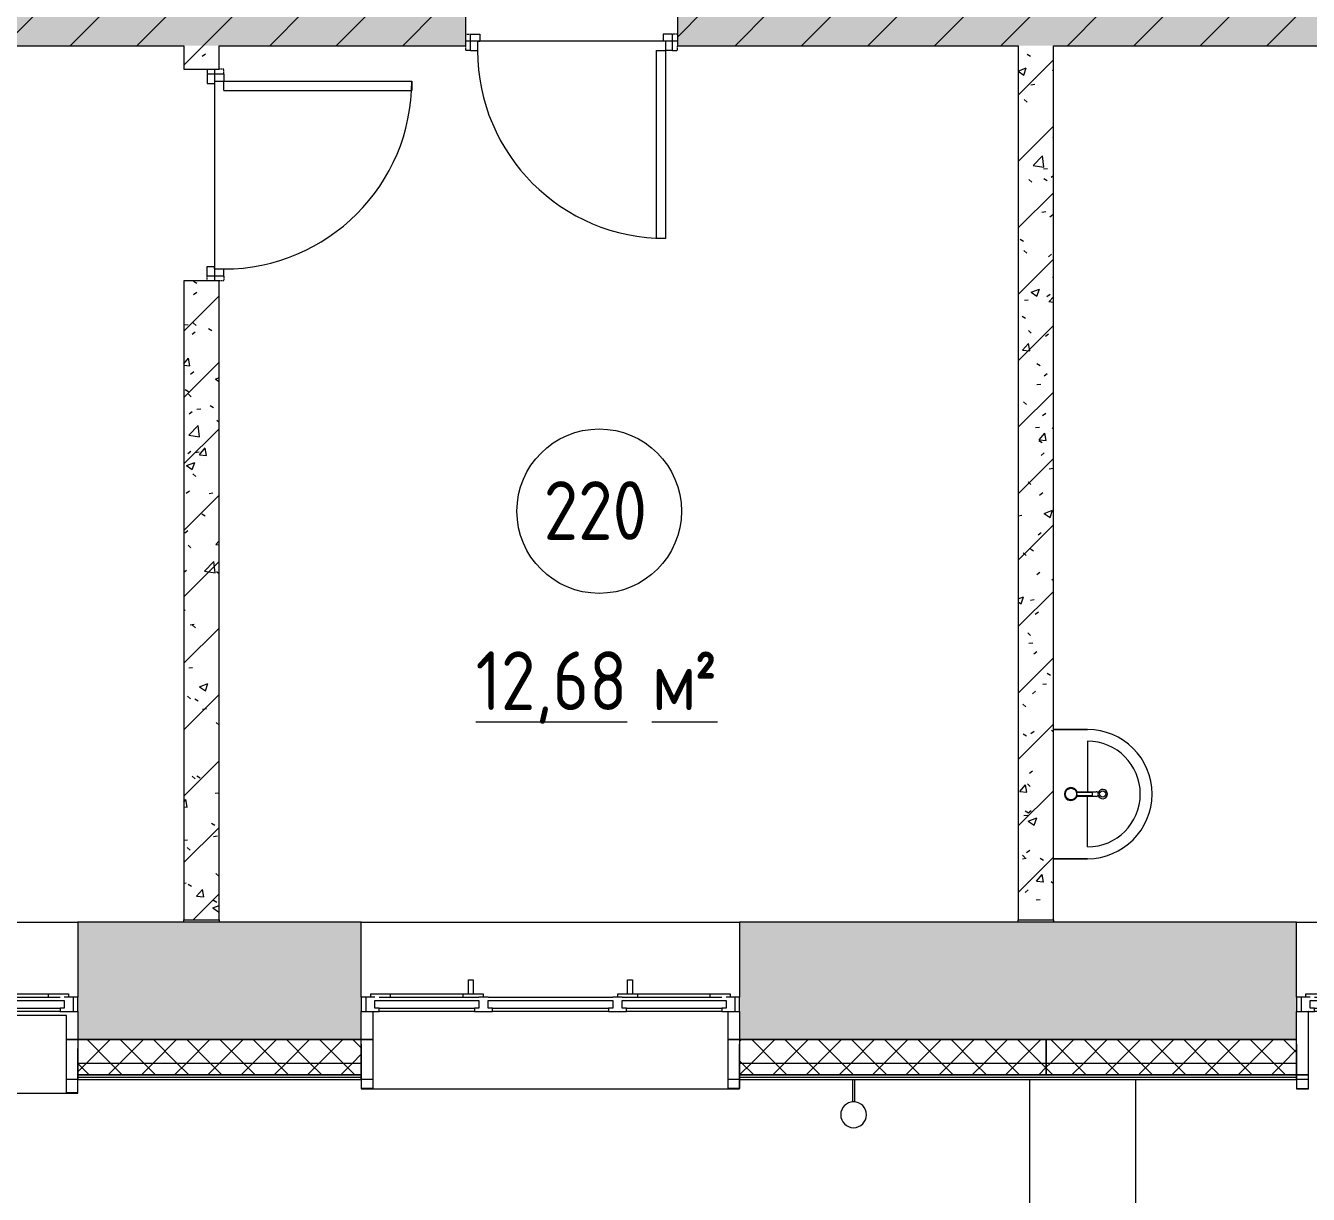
# Model space of a CAD drawing. Header units: millimetres. Extents: x -515342 to 330399, y -224905 to 507333.
# Drawn here: x -336964 to -331506, y 125185 to 130159 of the extents above; entities that cross this region are included whole.
import ezdxf

# ---------------------------------------------------------------- set-up
doc = ezdxf.new("R2010")
doc.units = ezdxf.units.MM
doc.linetypes.add('ASVP_Невидимые', pattern=[5, 3, -2])
doc.layers.get('0').update_dxf_attribs({"lineweight": 0})
for name, color, linetype, lineweight in [('_ Окна', 7, 'Continuous', 0), ('Витраж', 7, 'Continuous', 0), ('Двери', 7, 'Continuous', 0), ('Марки помещений', 7, 'Continuous', 0), ('Обобщенные модели', 7, 'Continuous', 0), ('Ограждение', 7, 'Continuous', 0), ('Окна', 7, 'Continuous', 0), ('Перекрытие', 7, 'Continuous', 0), ('Сантехника', 7, 'Continuous', 0), ('Стены внутренние', 7, 'Continuous', 0), ('Стены наружные', 7, 'Continuous', 0), ('Стены несущие', 7, 'Continuous', 0), ('Стены отделка', 7, 'Continuous', 0), ('Стены перегородки', 7, 'Continuous', 0), ('Стены штриховка', 7, 'Continuous', 0)]:
    doc.layers.add(name, color=color, linetype=linetype, lineweight=lineweight)
doc.styles.add('GOST Common_1', font='', dxfattribs={"width": 0.9, "height": 250})
doc.styles.add('GOST Common_2', font='', dxfattribs={"width": 0.9, "height": 250})
doc.styles.get('GOST Common_1').set_extended_font_data('GOST Common')
doc.styles.get('GOST Common_2').set_extended_font_data('GOST Common')
pattern_1 = [(45, (0, 0), (-70.71068, 70.71068), []), (135, (0, 0), (-70.71068, -70.71068), [])]
pattern_2 = [(45, (-374025.76, 123368.6), (-141.42136, 141.42136), [])]
pattern_3 = [(50, (-374025.76, 123368.6), (364.368, -31.8783), [38.1, -419.1]), (355, (-374025.76, 123368.6), (-70.4859, 382.1133), [30.48, -335.28]), (100.451, (-373995.4, 123365.95), (293.885, 350.2334), [32.38, -356.18]), (46.184, (-374025.76, 123470.2), (542.1585, -84.086), [57.15, -628.65]), (96.636, (-373980.6, 123463.2), (474.805, 494.8554), [48.57, -534.27]), (351.184, (-374025.76, 123470.2), (474.81, 494.85), [45.72, -502.92]), (21, (-373974.96, 123444.8), (303.2285, -204.5305), [38.1, -419.1]), (326, (-373974.96, 123444.8), (123.604, 368.376), [30.48, -335.28]), (71.451, (-373949.7, 123427.76), (426.834, 163.8427), [32.38, -356.18]), (37.5, (-374025.76, 123368.6), (6.17665, 169.11015), [16.764, -314.452, 16.764, -323.596, -336.55]), (37.5, (-374025.76, 123368.6), (6.17665, 169.11015), [-671.576, 16.764, -319.786]), (7.5, (-374025.76, 123368.6), (133.6389, 200.3615), [16.764, -177.292, 16.764, -306.832, -128.27]), (7.5, (-374025.76, 123368.6), (133.6389, 200.3615), [-517.652, 16.764, -111.506]), (327.5, (-374139.04, 123368.6), (271.18182, -11.45836), [16.764, -110.236, 16.764, -379.476, -525.78]), (327.5, (-374139.04, 123368.6), (271.18182, -11.45836), [-523.24, 16.764, -509.016]), (317.5, (-374189.84, 123368.6), (296.2585, 50.8528), [16.764, -148.336, 16.764, -246.38, -373.38]), (317.5, (-374189.84, 123368.6), (296.2585, 50.8528), [-428.244, 16.764, -356.616])]

# ---------------------------------------------------------------- blocks, each defined once
blk = doc.blocks.new('Окно_ПВХ_3Створки_1Фрамуга-верх - АР_Окно_ОП_1820_h_х1570_3ст2фр-в-9695280-О_АР_П_2__3_400_План 2 этажа')
at = {"layer": '_ Окна'}
for p, q in [((-729, 130), (-805, 130)), ((-805, 130), (-805, 70)), ((-785, 70), (-785, 130)), ((-747, 84), (-747, 116)), ((-747, 116), (-729, 116)), ((-729, 116), (-729, 130)), ((-323, 116), (-729, 116)), ((-247, 130), (-323, 130)), ((-323, 130), (-323, 116)), ((-323, 116), (-305, 116)), ((-305, 116), (-305, 84)), ((-265, 84), (-265, 116)), ((-265, 116), (-247, 116)), ((-247, 116), (-247, 130)), ((247, 116), (-247, 116)), ((323, 130), (247, 130)), ((247, 130), (247, 116)), ((247, 116), (265, 116)), ((265, 116), (265, 84)), ((305, 84), (305, 116)), ((305, 116), (323, 116)), ((323, 116), (323, 130)), ((729, 116), (323, 116)), ((729, 130), (729, 116)), ((805, 130), (729, 130)), ((729, 116), (747, 116)), ((747, 116), (747, 84)), ((785, 70), (785, 130)), ((805, 70), (805, 130)), ((-805, 70), (-747, 70)), ((-765, 56), (-765, 70)), ((-680, 56), (-765, 56)), ((-305, 84), (-747, 84)), ((-680, 70), (-680, 56)), ((-372, 70), (-372, 56)), ((-287, 56), (-372, 56)), ((-305, 70), (-265, 70)), ((-287, 70), (-287, 56)), ((265, 84), (-265, 84)), ((265, 70), (305, 70)), ((287, 56), (287, 70)), ((372, 56), (287, 56)), ((747, 84), (305, 84)), ((372, 70), (372, 56)), ((680, 70), (680, 56)), ((765, 56), (680, 56)), ((747, 70), (805, 70)), ((765, 70), (765, 56))]:
    blk.add_line(p, q, dxfattribs=at)
at = {"layer": 'Окна'}
for p, q in [((-729, 130), (-323, 130)), ((-247, 130), (247, 130)), ((323, 130), (729, 130)), ((-305, 70), (-729, 70)), ((-372, 56), (-680, 56)), ((-348.5, -4), (-348.5, 56)), ((-328.5, 56), (-328.5, -4)), ((265, 70), (-265, 70)), ((729, 70), (305, 70)), ((328.5, -4), (328.5, 56)), ((348.5, 56), (348.5, -4)), ((680, 56), (372, 56)), ((-328.5, -4), (-348.5, -4)), ((348.5, -4), (328.5, -4))]:
    blk.add_line(p, q, dxfattribs=at)
blk = doc.blocks.new('Окно_ПВХ_3Створки_1Фрамуга-верх - АР_Окно_ОП_1820_h_х2370_3ст2фр-в-9695517-О_АР_П_2__3_400_План 2 этажа')
at = {"layer": '_ Окна'}
for p, q in [((-1129, 130), (-1205, 130)), ((-1205, 130), (-1205, 70)), ((-1185, 70), (-1185, 130)), ((-1147, 84), (-1147, 116)), ((-1147, 116), (-1129, 116)), ((-1129, 116), (-1129, 130)), ((-723, 116), (-1129, 116)), ((-647, 130), (-723, 130)), ((-723, 130), (-723, 116)), ((-723, 116), (-705, 116)), ((-705, 116), (-705, 84)), ((-665, 84), (-665, 116)), ((-665, 116), (-647, 116)), ((-647, 116), (-647, 130)), ((647, 116), (-647, 116)), ((723, 130), (647, 130)), ((647, 130), (647, 116)), ((647, 116), (665, 116)), ((665, 116), (665, 84)), ((705, 84), (705, 116)), ((705, 116), (723, 116)), ((723, 116), (723, 130)), ((1129, 116), (723, 116)), ((1129, 130), (1129, 116)), ((1205, 130), (1129, 130)), ((1129, 116), (1147, 116)), ((1147, 116), (1147, 84)), ((1185, 70), (1185, 130)), ((1205, 70), (1205, 130)), ((-1205, 70), (-1147, 70)), ((-1165, 56), (-1165, 70)), ((-1080, 56), (-1165, 56)), ((-705, 84), (-1147, 84)), ((-1080, 70), (-1080, 56)), ((-772, 70), (-772, 56)), ((-687, 56), (-772, 56)), ((-705, 70), (-665, 70)), ((-687, 70), (-687, 56)), ((665, 84), (-665, 84)), ((665, 70), (705, 70)), ((687, 56), (687, 70)), ((772, 56), (687, 56)), ((1147, 84), (705, 84)), ((772, 70), (772, 56)), ((1080, 70), (1080, 56)), ((1165, 56), (1080, 56)), ((1147, 70), (1205, 70)), ((1165, 70), (1165, 56))]:
    blk.add_line(p, q, dxfattribs=at)
at = {"layer": 'Окна'}
for p, q in [((-1129, 130), (-723, 130)), ((-647, 130), (647, 130)), ((723, 130), (1129, 130)), ((-705, 70), (-1129, 70)), ((-772, 56), (-1080, 56)), ((-748.5, -4), (-748.5, 56)), ((-728.5, 56), (-728.5, -4)), ((665, 70), (-665, 70)), ((1129, 70), (705, 70)), ((728.5, -4), (728.5, 56)), ((748.5, 56), (748.5, -4)), ((1080, 56), (772, 56)), ((-728.5, -4), (-748.5, -4)), ((748.5, -4), (728.5, -4))]:
    blk.add_line(p, q, dxfattribs=at)
blk = doc.blocks.new('Прямоугольный импост - АР_Откос_Металлический_50х330 Белый Левый-9898756-О_АР_П_2__3_400_План 2 этажа')
at = {"layer": 'Витраж'}
for p, q in [((34436.9, 2577.5), (32926.9, 2577.5)), ((32926.9, 2247.5), (34436.9, 2247.5))]:
    blk.add_line(p, q, dxfattribs=at)
blk = doc.blocks.new('Прямоугольный импост - АР_Откос_Металлический_50х330 Белый Левый-9898757-О_АР_П_2__3_400_План 2 этажа')
at = {"layer": 'Витраж', "lineweight": 18}
for p, q in [((-50, 290), (-50, -40)), ((-49, 290), (-50, 290)), ((-49, -39), (-49, 290)), ((0, 150), (-1, 150)), ((-1, 150), (-1, -39)), ((0, -40), (0, 150)), ((-50, -40), (0, -40)), ((-1, -39), (-49, -39))]:
    blk.add_line(p, q, dxfattribs=at)
blk = doc.blocks.new('Прямоугольный импост - АР_Откос_Металлический_50х330 Белый Левый-V18-О_АР_П_2__3_400_План 2 этажа')
at = {"layer": 'Витраж'}
blk.add_line((38540.1, 2265), (40050.1, 2265), dxfattribs=at)
blk = doc.blocks.new('Прямоугольный импост - АР_Откос_Металлический_50х330 Белый Правый-V19-О_АР_П_2__3_400_План 2 этажа')
at = {"layer": 'Витраж', "lineweight": 18}
for p, q in [((-50, -40), (-50, 290)), ((-49, 290), (-49, -39)), ((-1, -39), (-1, 150)), ((-1, 150), (0, 150)), ((0, 150), (0, -40)), ((0, -40), (-50, -40)), ((-49, -39), (-1, -39))]:
    blk.add_line(p, q, dxfattribs=at)
blk = doc.blocks.new('Прямоугольный импост - АР_Откос_Металлический_50х330 Белый Левый-V20-О_АР_П_2__3_400_План 2 этажа')
at = {"layer": 'Витраж', "lineweight": 18}
for p, q in [((-50, 290), (-50, -40)), ((-49, -39), (-49, 290)), ((0, 150), (-1, 150)), ((-1, 150), (-1, -39)), ((0, -40), (0, 150)), ((-50, -40), (0, -40)), ((-1, -39), (-49, -39))]:
    blk.add_line(p, q, dxfattribs=at)
blk = doc.blocks.new('Прямоугольный импост - АР_Откос_Металлический_50х330 Белый Правый-9899489-О_АР_П_2__3_400_План 2 этажа')
at = {"layer": 'Витраж', "lineweight": 18}
for p, q in [((-50, -40), (-50, 290)), ((-50, 290), (-49, 290)), ((-49, 290), (-49, -39)), ((-1, -39), (-1, 150)), ((-1, 150), (0, 150)), ((0, 150), (0, -40)), ((0, -40), (-50, -40)), ((-49, -39), (-1, -39))]:
    blk.add_line(p, q, dxfattribs=at)
blk = doc.blocks.new('Влж_Водосточная труба_Хомут - Хомут-V26-О_АР_П_2__3_400_План 2 этажа')
at = {"layer": 'Обобщенные модели'}
for p, q in [((40580, 2304.9), (40580, 2209.7)), ((40580, 2304.9), (40590, 2304.9)), ((40590, 2209.7), (40590, 2304.9))]:
    blk.add_line(p, q, dxfattribs=at)
for start, end in [(360, 180), (180, 360)]:
    blk.add_arc((40585, 2154.9), 55, start, end, dxfattribs=at)
blk.add_open_spline([(40590, 2209.7), (40590, 2209.7), (40589.9, 2209.7), (40589.7, 2209.7), (40589.3, 2209.8), (40588.9, 2209.8), (40588.2, 2209.8), (40587.5, 2209.9), (40586.7, 2209.9), (40585.8, 2209.9), (40585, 2209.9), (40584.2, 2209.9), (40583.5, 2209.9), (40582.7, 2209.9), (40581.8, 2209.8), (40581, 2209.8), (40580.2, 2209.7), (40580, 2209.7), (40580, 2209.7)], degree=3, knots=[0, 0, 0, 0, 0.055556, 0.111111, 0.166667, 0.222222, 0.277778, 0.333333, 0.388889, 0.444444, 0.513889, 0.548611, 0.583333, 0.652778, 0.722222, 0.791667, 0.861111, 1, 1, 1, 1], dxfattribs=at)
blk = doc.blocks.new('СД_Люблино_Фасады_rvt-1-О_АР_П_2__3_400_План 2 этажа')
at = {"layer": 'Стены внутренние'}
h = blk.add_hatch(dxfattribs=at)
h.set_pattern_fill('FP_1', color=256, style=0, pattern_type=2)
h.set_pattern_definition([(45, (0, 0), (-224.5064, 224.5064), []), (45, (224.5, 0), (-224.5064, 224.5064), [396.875, -79.375, 3.353, -76.022])])
h.paths.add_polyline_path([(85199, 2475), (85325, 2475), (85325, 2975), (84034.6, 2975), (84034.6, 2475), (84326.5, 2475)])
h.paths.add_polyline_path([(82424.6, 2475), (82424.6, 2975), (80024.6, 2975), (80024.6, 2475), (82145.5, 2475)])
h.paths.add_polyline_path([(77347.1, 2475), (77614.6, 2475), (77614.6, 2975), (76428.8, 2975), (76428.8, 2475), (76474.7, 2475)])
h.paths.add_polyline_path([(73857.5, 2475), (74018.8, 2475), (74018.8, 2975), (71654.3, 2975), (71654.3, 2475), (72112.6, 2475)])
h.paths.add_polyline_path([(69495.3, 2475), (70044.3, 2475), (70044.3, 2975), (68833.2, 2975), (68833.2, 2475)])
h.paths.add_polyline_path([(67223.2, 2475), (67223.2, 2975), (66055, 2975), (66055, 2475), (66878.1, 2475)])
h.paths.add_polyline_path([(64260.8, 2475), (64445, 2475), (64445, 2975), (63279.5, 2975), (63279.5, 2475), (63388.4, 2475)])
h.paths.add_polyline_path([(61643.5, 2475), (61669.5, 2475), (61669.5, 2975), (59270, 2975), (59270, 2475), (61207.3, 2475)])
h.paths.add_polyline_path([(56409, 2475), (56860, 2475), (56860, 2975), (55705, 2975), (55705, 2475)])
h.paths.add_polyline_path([(53295, 2475), (53295, 2975), (52107.5, 2975), (52107.5, 2475), (52919.3, 2475)])
h.paths.add_polyline_path([(49429.6, 2475), (49697.5, 2475), (49697.5, 2975), (48505, 2975), (48505, 2475), (48557.2, 2475)])
h.paths.add_polyline_path([(46095, 2475), (46095, 2975), (44880, 2975), (44880, 2475), (45939.9, 2475)])
h.paths.add_polyline_path([(42450.2, 2475), (42470, 2475), (42470, 2975), (40100.1, 2975), (40100.1, 2475), (41577.8, 2475)])
h.paths.add_polyline_path([(38490.1, 2475), (38490.1, 2975), (37284.2, 2975), (37284.2, 2475), (38088.1, 2475)])
h.paths.add_polyline_path([(35470.8, 2475), (35674.2, 2475), (35674.2, 2975), (34486.9, 2975), (34486.9, 2475), (34598.4, 2475)])
h.paths.add_polyline_path([(32876.9, 2475), (32876.9, 2975), (31722.6, 2975), (31722.6, 2475), (32853.5, 2475)])
h.paths.add_polyline_path([(30112.6, 2475), (30112.6, 2975), (27685.9, 2975), (27685.9, 2475), (29615.4, 2475)])
h.paths.add_polyline_path([(25275.9, 2475), (25275.9, 2975), (24073.4, 2975), (24073.4, 2475), (25001.7, 2475)])
h.paths.add_polyline_path([(21663.4, 2475), (21663.4, 2975), (19290.9, 2975), (19290.9, 2475), (21512, 2475)])
h.paths.add_polyline_path([(17680.9, 2475), (17680.9, 2975), (16335, 2975), (16335, 2475), (17183.8, 2475)])
at = {"layer": 'Стены наружные'}
h = blk.add_hatch(dxfattribs=at)
h.set_pattern_fill('FP_4', color=256, style=0, pattern_type=2)
h.set_pattern_definition(pattern_1)
h.paths.add_polyline_path([(41405, 2375), (41405, 2475), (40100.1, 2475), (40100.1, 2375), (40705.3, 2375)])
h.paths.add_polyline_path([(38490.1, 2375), (38490.1, 2475), (37284.2, 2475), (37284.2, 2375), (38088.1, 2375)])
h.paths.add_polyline_path([(35470.8, 2375), (35674.2, 2375), (35674.2, 2475), (34486.9, 2475), (34486.9, 2375), (34598.4, 2375)])
h.paths.add_polyline_path([(32876.9, 2375), (32876.9, 2475), (31672.6, 2475), (31672.6, 2375), (32853.5, 2375)])
h.paths.add_polyline_path([(30162.6, 2375), (30162.6, 2475), (27685.9, 2475), (27685.9, 2375), (29363.8, 2375)])
h.paths.add_polyline_path([(25275.9, 2375), (25275.9, 2475), (24073.4, 2475), (24073.4, 2375), (25001.7, 2375)])
h.paths.add_polyline_path([(21663.4, 2375), (21663.4, 2475), (19290.9, 2475), (19290.9, 2375), (21512, 2375)])
h.paths.add_polyline_path([(17680.9, 2375), (17680.9, 2475), (16335, 2475), (16335, 2375), (17149.9, 2375)])
h = blk.add_hatch(dxfattribs=at)
h.set_pattern_fill('FP_4', color=256, style=0, pattern_type=2)
h.set_pattern_definition(pattern_1)
h.paths.add_polyline_path([(59898.7, 2375), (60240, 2375), (60240, 2475), (59270, 2475), (59270, 2375)])
h.paths.add_polyline_path([(56409, 2375), (56860, 2375), (56860, 2475), (55705, 2475), (55705, 2375)])
h.paths.add_polyline_path([(52919.3, 2375), (53295, 2375), (53295, 2475), (52107.5, 2475), (52107.5, 2375)])
h.paths.add_polyline_path([(49429.6, 2375), (49697.5, 2375), (49697.5, 2475), (48505, 2475), (48505, 2375), (48557.2, 2375)])
h.paths.add_polyline_path([(45939.9, 2375), (46095, 2375), (46095, 2475), (44880, 2475), (44880, 2375), (45067.5, 2375)])
h.paths.add_polyline_path([(42450.2, 2375), (42470, 2375), (42470, 2475), (41405, 2475), (41405, 2375), (41577.8, 2375)])
h = blk.add_hatch(dxfattribs=at)
h.set_pattern_fill('FP_4', color=256, style=0, pattern_type=2)
h.set_pattern_definition(pattern_1)
h.paths.add_polyline_path([(41405, 2325), (41405, 2375), (40100.1, 2375), (40100.1, 2325), (41385, 2325)])
h.paths.add_polyline_path([(38490.1, 2325), (38490.1, 2375), (37284.2, 2375), (37284.2, 2325), (38088.1, 2325)])
h.paths.add_polyline_path([(35674.2, 2325), (35674.2, 2375), (34486.9, 2375), (34486.9, 2325), (35470.8, 2325)])
h.paths.add_polyline_path([(32876.9, 2325), (32876.9, 2375), (31672.6, 2375), (31672.6, 2325), (32853.5, 2325)])
h.paths.add_polyline_path([(30162.6, 2325), (30162.6, 2375), (27685.9, 2375), (27685.9, 2325), (29363.8, 2325)])
h.paths.add_polyline_path([(25001.7, 2325), (25275.9, 2325), (25275.9, 2375), (24073.4, 2375), (24073.4, 2325), (24129.3, 2325)])
h.paths.add_polyline_path([(21663.4, 2325), (21663.4, 2375), (19290.9, 2375), (19290.9, 2325), (21512, 2325)])
h.paths.add_polyline_path([(17149.9, 2325), (17680.9, 2325), (17680.9, 2375), (16435, 2375), (16435, 2325), (16485, 2325)])
h = blk.add_hatch(dxfattribs=at)
h.set_pattern_fill('FP_4', color=256, style=0, pattern_type=2)
h.set_pattern_definition(pattern_1)
h.paths.add_polyline_path([(59270, 2325), (60240, 2325), (60240, 2375), (59270, 2375)])
h.paths.add_polyline_path([(56409, 2325), (56860, 2325), (56860, 2375), (55705, 2375), (55705, 2325)])
h.paths.add_polyline_path([(52919.3, 2325), (53295, 2325), (53295, 2375), (52107.5, 2375), (52107.5, 2325)])
h.paths.add_polyline_path([(49697.5, 2325), (49697.5, 2375), (48505, 2375), (48505, 2325), (49429.6, 2325)])
h.paths.add_polyline_path([(46095, 2325), (46095, 2375), (44880, 2375), (44880, 2325), (45939.9, 2325)])
h.paths.add_polyline_path([(42470, 2325), (42470, 2375), (41405, 2375), (41405, 2325), (42450.2, 2325)])
at = {"layer": 'Стены внутренние'}
for p, q in [((35674.2, 2975), (37284.2, 2975)), ((38490.1, 2975), (40100.1, 2975)), ((42470, 2975), (44880, 2975)), ((37284.2, 2475), (37235.2, 2475)), ((38539.1, 2475), (38490.1, 2475)), ((40100.1, 2475), (40051.1, 2475)), ((37283.2, 2304.9), (37235, 2304.9)), ((38539.3, 2304.9), (38490.9, 2304.9)), ((40099.3, 2304.9), (40051, 2304.9)), ((42519.1, 2304.9), (42470.8, 2304.9)), ((42471, 2324.9), (42519.2, 2324.9))]:
    blk.add_line(p, q, dxfattribs=at)
at = {"layer": 'Стены наружные'}
for p, q in [((37235.2, 2475), (37284.2, 2475)), ((38490.1, 2475), (38539.1, 2475)), ((40051.1, 2475), (40100.1, 2475)), ((42519.2, 2325), (42471, 2325))]:
    blk.add_line(p, q, dxfattribs=at)
at = {"layer": 'Стены несущие'}
for p, q in [((38490.1, 2975), (37284.2, 2975)), ((37284.2, 2975), (37284.2, 2655)), ((38490.1, 2655), (38490.1, 2975)), ((42470, 2975), (40100.1, 2975)), ((40100.1, 2975), (40100.1, 2655)), ((42470, 2655), (42470, 2975)), ((37284.2, 2595), (37284.2, 2475)), ((38490.1, 2475), (38490.1, 2595)), ((40100.1, 2595), (40100.1, 2475)), ((42470, 2475), (42470, 2595)), ((37284.2, 2475), (38490.1, 2475)), ((40100.1, 2475), (41405, 2475)), ((41405, 2475), (42470, 2475)), ((42470, 2475), (41405, 2475))]:
    blk.add_line(p, q, dxfattribs=at)
at = {"layer": 'Стены отделка', "lineweight": 9}
for p, q in [((38490.1, 2475), (37284.2, 2475)), ((37284.2, 2475), (37284.2, 2375)), ((38490.1, 2375), (38490.1, 2475)), ((41405, 2475), (40100.1, 2475)), ((40100.1, 2475), (40100.1, 2375)), ((41405, 2375), (41405, 2475)), ((41405, 2475), (41405, 2375)), ((42470, 2375), (42470, 2475)), ((37284.2, 2375), (37284.2, 2325)), ((38490.1, 2325), (38490.1, 2375)), ((40100.1, 2375), (40100.1, 2325)), ((41405, 2325), (41405, 2375)), ((41405, 2375), (41405, 2325)), ((42470, 2325), (42470, 2375)), ((37284.2, 2324.9), (37284.2, 2314.9)), ((37284.2, 2314.9), (37284.2, 2304.9)), ((37284.2, 2304.9), (38490.1, 2304.9)), ((38490.1, 2314.9), (38490.1, 2324.9)), ((38490.1, 2304.9), (38490.1, 2314.9)), ((40100.1, 2324.9), (40100.1, 2314.9)), ((40100.1, 2314.9), (40100.1, 2304.9)), ((40100.1, 2304.9), (40580.2, 2304.9)), ((40589.8, 2304.9), (41385, 2304.9)), ((41385, 2325), (41405, 2325)), ((42470, 2324.9), (41385, 2324.9)), ((41385, 2304.9), (42470, 2304.9)), ((41405, 2325), (42470, 2325)), ((42470, 2314.9), (42470, 2324.9)), ((42470, 2304.9), (42470, 2314.9))]:
    blk.add_line(p, q, dxfattribs=at)
at = {"layer": 'Стены штриховка'}
for p, q in [((37284.2, 2375), (38490.1, 2375)), ((40100.1, 2375), (41405, 2375)), ((41405, 2375), (42470, 2375)), ((37284.2, 2325), (38490.1, 2325)), ((38490.1, 2324.9), (37284.2, 2324.9)), ((37284.2, 2314.9), (38490.1, 2314.9)), ((40100.1, 2325), (41385, 2325)), ((41385, 2324.9), (40100.1, 2324.9)), ((40100.1, 2314.9), (41385, 2314.9)), ((41385, 2314.9), (42470, 2314.9))]:
    blk.add_line(p, q, dxfattribs=at)
at = {"layer": 'Витраж', "lineweight": 9}
for name, p in [('Прямоугольный импост - АР_Откос_Металлический_50х330 Белый Левый-9898756-О_АР_П_2__3_400_План 2 этажа', (2797.3, 0)), ('Прямоугольный импост - АР_Откос_Металлический_50х330 Белый Левый-9898757-О_АР_П_2__3_400_План 2 этажа', (37284.2, 2287.5)), ('Прямоугольный импост - АР_Откос_Металлический_50х330 Белый Левый-V20-О_АР_П_2__3_400_План 2 этажа', (40100.1, 2305)), ('Прямоугольный импост - АР_Откос_Металлический_50х330 Белый Левый-V18-О_АР_П_2__3_400_План 2 этажа', (0, 0))]:
    blk.add_blockref(name, p, dxfattribs=at)
at = {"layer": 'Витраж', "lineweight": 9, "extrusion": (0, 0, -1)}
for name, p in [('Прямоугольный импост - АР_Откос_Металлический_50х330 Белый Правый-V19-О_АР_П_2__3_400_План 2 этажа', (-38490.1, 2305)), ('Прямоугольный импост - АР_Откос_Металлический_50х330 Белый Правый-9899489-О_АР_П_2__3_400_План 2 этажа', (-42470, 2304.9))]:
    blk.add_blockref(name, p, dxfattribs=at)
at = {"layer": 'Обобщенные модели', "lineweight": 9}
blk.add_blockref('Влж_Водосточная труба_Хомут - Хомут-V26-О_АР_П_2__3_400_План 2 этажа', (0, 0), dxfattribs=at)
at = {"layer": 'Окна', "lineweight": 9, "rotation": 180}
for name, p in [('Окно_ПВХ_3Створки_1Фрамуга-верх - АР_Окно_ОП_1820_h_х1570_3ст2фр-в-9695280-О_АР_П_2__3_400_План 2 этажа', (36479.2, 2725)), ('Окно_ПВХ_3Створки_1Фрамуга-верх - АР_Окно_ОП_1820_h_х1570_3ст2фр-в-9695280-О_АР_П_2__3_400_План 2 этажа', (39295.1, 2725)), ('Окно_ПВХ_3Створки_1Фрамуга-верх - АР_Окно_ОП_1820_h_х2370_3ст2фр-в-9695517-О_АР_П_2__3_400_План 2 этажа', (43675, 2725))]:
    blk.add_blockref(name, p, dxfattribs=at)
blk = doc.blocks.new('Дверь_Деревянная_1 полотно - АР_Дверь_Межкомнатная_800х2000h_полотно__Г_Пр-10560740-О_АР_П_2__3_400_План 2 этажа')
at = {"layer": 'Двери', "lineweight": 18}
for p, q in [((-400, 95), (-400, 895)), ((-400, 895), (-360, 895)), ((-360, 95), (-360, 895)), ((-430, 95), (-400, 95)), ((-430, 95), (-430, 25)), ((-400, 55), (-400, 95)), ((-360, 95), (-400, 95)), ((-400, 55), (-390, 55)), ((-390, 25), (-390, 55)), ((400, 55), (390, 55)), ((390, 25), (390, 55)), ((430, 95), (400, 95)), ((400, 55), (400, 95)), ((430, 95), (430, 25)), ((-430, 25), (-390, 25)), ((430, 25), (390, 25))]:
    blk.add_line(p, q, dxfattribs=at)
at = {"layer": 'Двери', "linetype": 'ASVP_Невидимые', "lineweight": 18}
for p, q in [((-450, 95), (-450, 75)), ((-430, 95), (-450, 95)), ((430, 95), (450, 95)), ((450, 95), (450, 75)), ((-450, 25), (-430, 25)), ((450, 25), (430, 25))]:
    blk.add_line(p, q, dxfattribs=at)
at = {"layer": 'Двери', "lineweight": 18}
blk.add_arc((-400, 95), 800, 0, 90, dxfattribs=at)
blk = doc.blocks.new('2D_Раковина - АР_Сантехнические приборы_Раковина 550х420-8920611-О_АР_П_2__3_400_План 2 этажа')
at = {"layer": 'Сантехника'}
for p, q in [((-384.1, 220), (-384.1, 75)), ((-384.1, 75), (-384.1, 220)), ((-334.1, 220), (-119.1, 220)), ((-119.1, 175.6), (-119.1, 256.9)), ((-115.1, 241), (-115.1, 174.6)), ((-103.1, 241), (-115.1, 241)), ((-103.1, 174.6), (-103.1, 241)), ((-99.1, 256.9), (-99.1, 175.6)), ((115.9, 220), (-99.1, 220)), ((165.9, 75), (165.9, 220)), ((165.9, 220), (165.9, 75))]:
    blk.add_line(p, q, dxfattribs=at)
for centre, radius in [((-109.1, 285), 13.3), ((-109.1, 150), 24.5)]:
    blk.add_circle(centre, radius, dxfattribs=at)
for centre, radius, start, end in [((-109.1, 220), 275, 360, 180), ((-109.1, 220), 275, 360, 180), ((-109.1, 220), 225, 0, 180), ((-109.1, 285), 20, 284.1438, 255.8562), ((-109.1, 256.9), 10, 0, 180), ((-109.1, 150), 27.5, 102.6043, 77.3977), ((-109.1, 150), 25.3, 76.2933, 103.7089)]:
    blk.add_arc(centre, radius, start, end, dxfattribs=at)
blk = doc.blocks.new('Ограждение - Ограждение-9856481-О_АР_П_2__3_400_План 2 этажа')
at = {"layer": 'Ограждение'}
for p, q in [((41335, -8370), (41335, 2304.9)), ((41785, 2304.9), (41785, -7920))]:
    blk.add_line(p, q, dxfattribs=at)
blk = doc.blocks.new('ASVP_Марка_Помещение_ДваЗначения - Номер Площадь-685795-О_АР_П_2__3_400_План 2 этажа')
at = {"layer": 'Марки помещений'}
blk.add_circle((0, 0), 3.5, dxfattribs=at)

msp = doc.modelspace()

# ---------------------------------------------------------------- hatches: boundary and pattern name
at = {"layer": 'Стены внутренние'}
h = msp.add_hatch(dxfattribs=at)
h.set_pattern_fill('FP_2', color=256, style=0, pattern_type=2)
h.set_pattern_definition(pattern_2)
h.paths.add_polyline_path([(-325040.759, 130073.6058), (-325040.759, 130223.6058), (-326840.759, 130223.6058), (-326840.759, 130073.6058), (-326341.026, 130073.6058)])
h.paths.add_polyline_path([(-327940.759, 130073.6058), (-327940.759, 130223.6058), (-329840.759, 130223.6058), (-329840.759, 130073.6058), (-328440.759, 130073.6058)])
h.paths.add_polyline_path([(-330740.759, 130073.6058), (-330740.759, 130223.6058), (-334190.759, 130223.6058), (-334190.759, 130073.6058), (-332590.759, 130073.6058)])
h.paths.add_polyline_path([(-335090.759, 130073.6058), (-335090.759, 130223.6058), (-337240.759, 130223.6058), (-337240.759, 130073.6058), (-336140.759, 130073.6058)])
h.paths.add_polyline_path([(-338140.759, 130073.6058), (-338140.759, 130223.6058), (-340090.759, 130223.6058), (-340090.759, 130073.6058), (-338740.759, 130073.6058)])
h.paths.add_polyline_path([(-340990.759, 130073.6058), (-340990.759, 130223.6058), (-342690.759, 130223.6058), (-342690.759, 130073.6058), (-341940.759, 130073.6058)])
h = msp.add_hatch(dxfattribs=at)
h.set_pattern_fill('FP_3', color=256, style=0, pattern_type=2)
h.set_pattern_definition(pattern_3)
h.paths.add_polyline_path([(-325040.759, 130073.6058), (-325040.759, 130223.6058), (-326840.759, 130223.6058), (-326840.759, 130073.6058), (-326341.026, 130073.6058)])
h.paths.add_polyline_path([(-327940.759, 130073.6058), (-327940.759, 130223.6058), (-329840.759, 130223.6058), (-329840.759, 130073.6058), (-328440.759, 130073.6058)])
h.paths.add_polyline_path([(-330740.759, 130073.6058), (-330740.759, 130223.6058), (-334190.759, 130223.6058), (-334190.759, 130073.6058), (-332590.759, 130073.6058)])
h.paths.add_polyline_path([(-335090.759, 130073.6058), (-335090.759, 130223.6058), (-337240.759, 130223.6058), (-337240.759, 130073.6058), (-336140.759, 130073.6058)])
h.paths.add_polyline_path([(-338140.759, 130073.6058), (-338140.759, 130223.6058), (-340090.759, 130223.6058), (-340090.759, 130073.6058), (-338740.759, 130073.6058)])
h.paths.add_polyline_path([(-340990.759, 130073.6058), (-340990.759, 130223.6058), (-342690.759, 130223.6058), (-342690.759, 130073.6058), (-341940.759, 130073.6058)])
h = msp.add_hatch(dxfattribs=at)
h.set_pattern_fill('FP_2', color=256, style=0, pattern_type=2)
h.set_pattern_definition(pattern_2)
h.paths.add_polyline_path([(-336290.759, 126353.5459), (-336140.759, 126353.5459), (-336140.759, 129073.6058), (-336290.759, 129073.6058), (-336290.759, 126739.0917)])
h.paths.add_polyline_path([(-336290.759, 129973.6058), (-336140.759, 129973.6058), (-336140.759, 130073.6058), (-336290.759, 130073.6058)])
h = msp.add_hatch(dxfattribs=at)
h.set_pattern_fill('FP_3', color=256, style=0, pattern_type=2)
h.set_pattern_definition(pattern_3)
h.paths.add_polyline_path([(-336290.759, 126353.5459), (-336140.759, 126353.5459), (-336140.759, 129073.6058), (-336290.759, 129073.6058), (-336290.759, 126739.0917)])
h.paths.add_polyline_path([(-336290.759, 129973.6058), (-336140.759, 129973.6058), (-336140.759, 130073.6058), (-336290.759, 130073.6058)])
h = msp.add_hatch(dxfattribs=at)
h.set_pattern_fill('FP_2', color=256, style=0, pattern_type=2)
h.set_pattern_definition(pattern_2)
h.paths.add_polyline_path([(-332590.759, 126353.5459), (-332590.759, 130073.6058), (-332740.759, 130073.6058), (-332740.759, 126353.5459)])
h = msp.add_hatch(dxfattribs=at)
h.set_pattern_fill('FP_3', color=256, style=0, pattern_type=2)
h.set_pattern_definition(pattern_3)
h.paths.add_polyline_path([(-332590.759, 126353.5459), (-332590.759, 130073.6058), (-332740.759, 130073.6058), (-332740.759, 126353.5459)])

# ---------------------------------------------------------------- linework, layer by layer
at = {"layer": 'Перекрытие'}
for p, q in [((-334190.759, 130093.6058), (-335090.759, 130093.6058)), ((-336160.759, 129973.6058), (-336160.759, 129073.6058)), ((-336290.759, 126343.6058), (-336290.759, 126353.5459)), ((-336140.759, 126353.5459), (-336140.759, 126343.6058)), ((-332740.759, 126343.6058), (-332740.759, 126353.5459)), ((-332590.759, 126353.5459), (-332590.759, 126343.6058))]:
    msp.add_line(p, q, dxfattribs=at)
at = {"layer": 'Стены перегородки'}
for p, q in [((-335090.759, 130073.6058), (-335090.759, 130223.6058)), ((-334190.759, 130223.6058), (-334190.759, 130073.6058)), ((-337240.759, 130073.6058), (-336290.759, 130073.6058)), ((-336290.759, 130073.6058), (-336290.759, 129973.6058)), ((-336140.759, 130073.6058), (-335090.759, 130073.6058)), ((-336140.759, 129973.6058), (-336140.759, 130073.6058)), ((-334190.759, 130073.6058), (-332740.759, 130073.6058)), ((-332740.759, 130073.6058), (-332740.759, 126353.5459)), ((-332590.759, 130073.6058), (-330740.759, 130073.6058)), ((-332590.759, 126353.5459), (-332590.759, 130073.6058)), ((-336290.759, 129973.6058), (-336140.759, 129973.6058)), ((-336140.759, 129073.6058), (-336290.759, 129073.6058)), ((-336290.759, 129073.6058), (-336290.759, 126353.5459)), ((-336140.759, 126353.5459), (-336140.759, 129073.6058)), ((-336290.759, 126353.5459), (-336140.759, 126353.5459)), ((-332740.759, 126353.5459), (-332590.759, 126353.5459))]:
    msp.add_line(p, q, dxfattribs=at)

# ---------------------------------------------------------------- block references
msp.add_blockref('СД_Люблино_Фасады_rvt-1-О_АР_П_2__3_400_План 2 этажа', (-374025.759, 123368.6058))
at = {"layer": 'Двери'}
for p, rotation in [((-334640.759, 130148.6058), 180), ((-336215.759, 129523.6058), 269.9999999999998)]:
    msp.add_blockref('Дверь_Деревянная_1 полотно - АР_Дверь_Межкомнатная_800х2000h_полотно__Г_Пр-10560740-О_АР_П_2__3_400_План 2 этажа', p, dxfattribs=dict(at, rotation=rotation))
at = {"layer": 'Марки помещений', "xscale": 99.99999999999993, "yscale": 99.99999999999993, "zscale": 99.99999999999993}
msp.add_blockref('ASVP_Марка_Помещение_ДваЗначения - Номер Площадь-685795-О_АР_П_2__3_400_План 2 этажа', (-334523.3448, 128092.862), dxfattribs=at)
at = {"layer": 'Ограждение'}
msp.add_blockref('Ограждение - Ограждение-9856481-О_АР_П_2__3_400_План 2 этажа', (-374025.759, 123368.6058), dxfattribs=at)
at = {"layer": 'Сантехника', "rotation": 269.9999999999998}
msp.add_blockref('2D_Раковина - АР_Сантехнические приборы_Раковина 550х420-8920611-О_АР_П_2__3_400_План 2 этажа', (-332665.759, 126779.4713), dxfattribs=at)

# ---------------------------------------------------------------- texts
at = {"layer": 'Марки помещений', "char_height": 250, "attachment_point": 1}
for s, insert, width, style in [('220', (-334759.6021, 128220.5871), 584.430187, 'GOST Common_1'), ('\\L12,68 ', (-335048.9383, 127496.0566), 909.113625, 'GOST Common_1'), ('\\L\\fGOST Common|b0|i0|c238|p34|;\\W.9;\\L²', (-334120.2508, 127496.0566), 165.949312, 'GOST Common_2'), ('\\L\\fGOST Common|b0|i0|c204|p34|;\\W.9;\\Lм', (-334298.8445, 127496.0566), 216.455625, 'GOST Common_1')]:
    msp.add_mtext(s, dxfattribs=dict(at, insert=insert, width=width, style=style))

doc.saveas('drawing.dxf')
